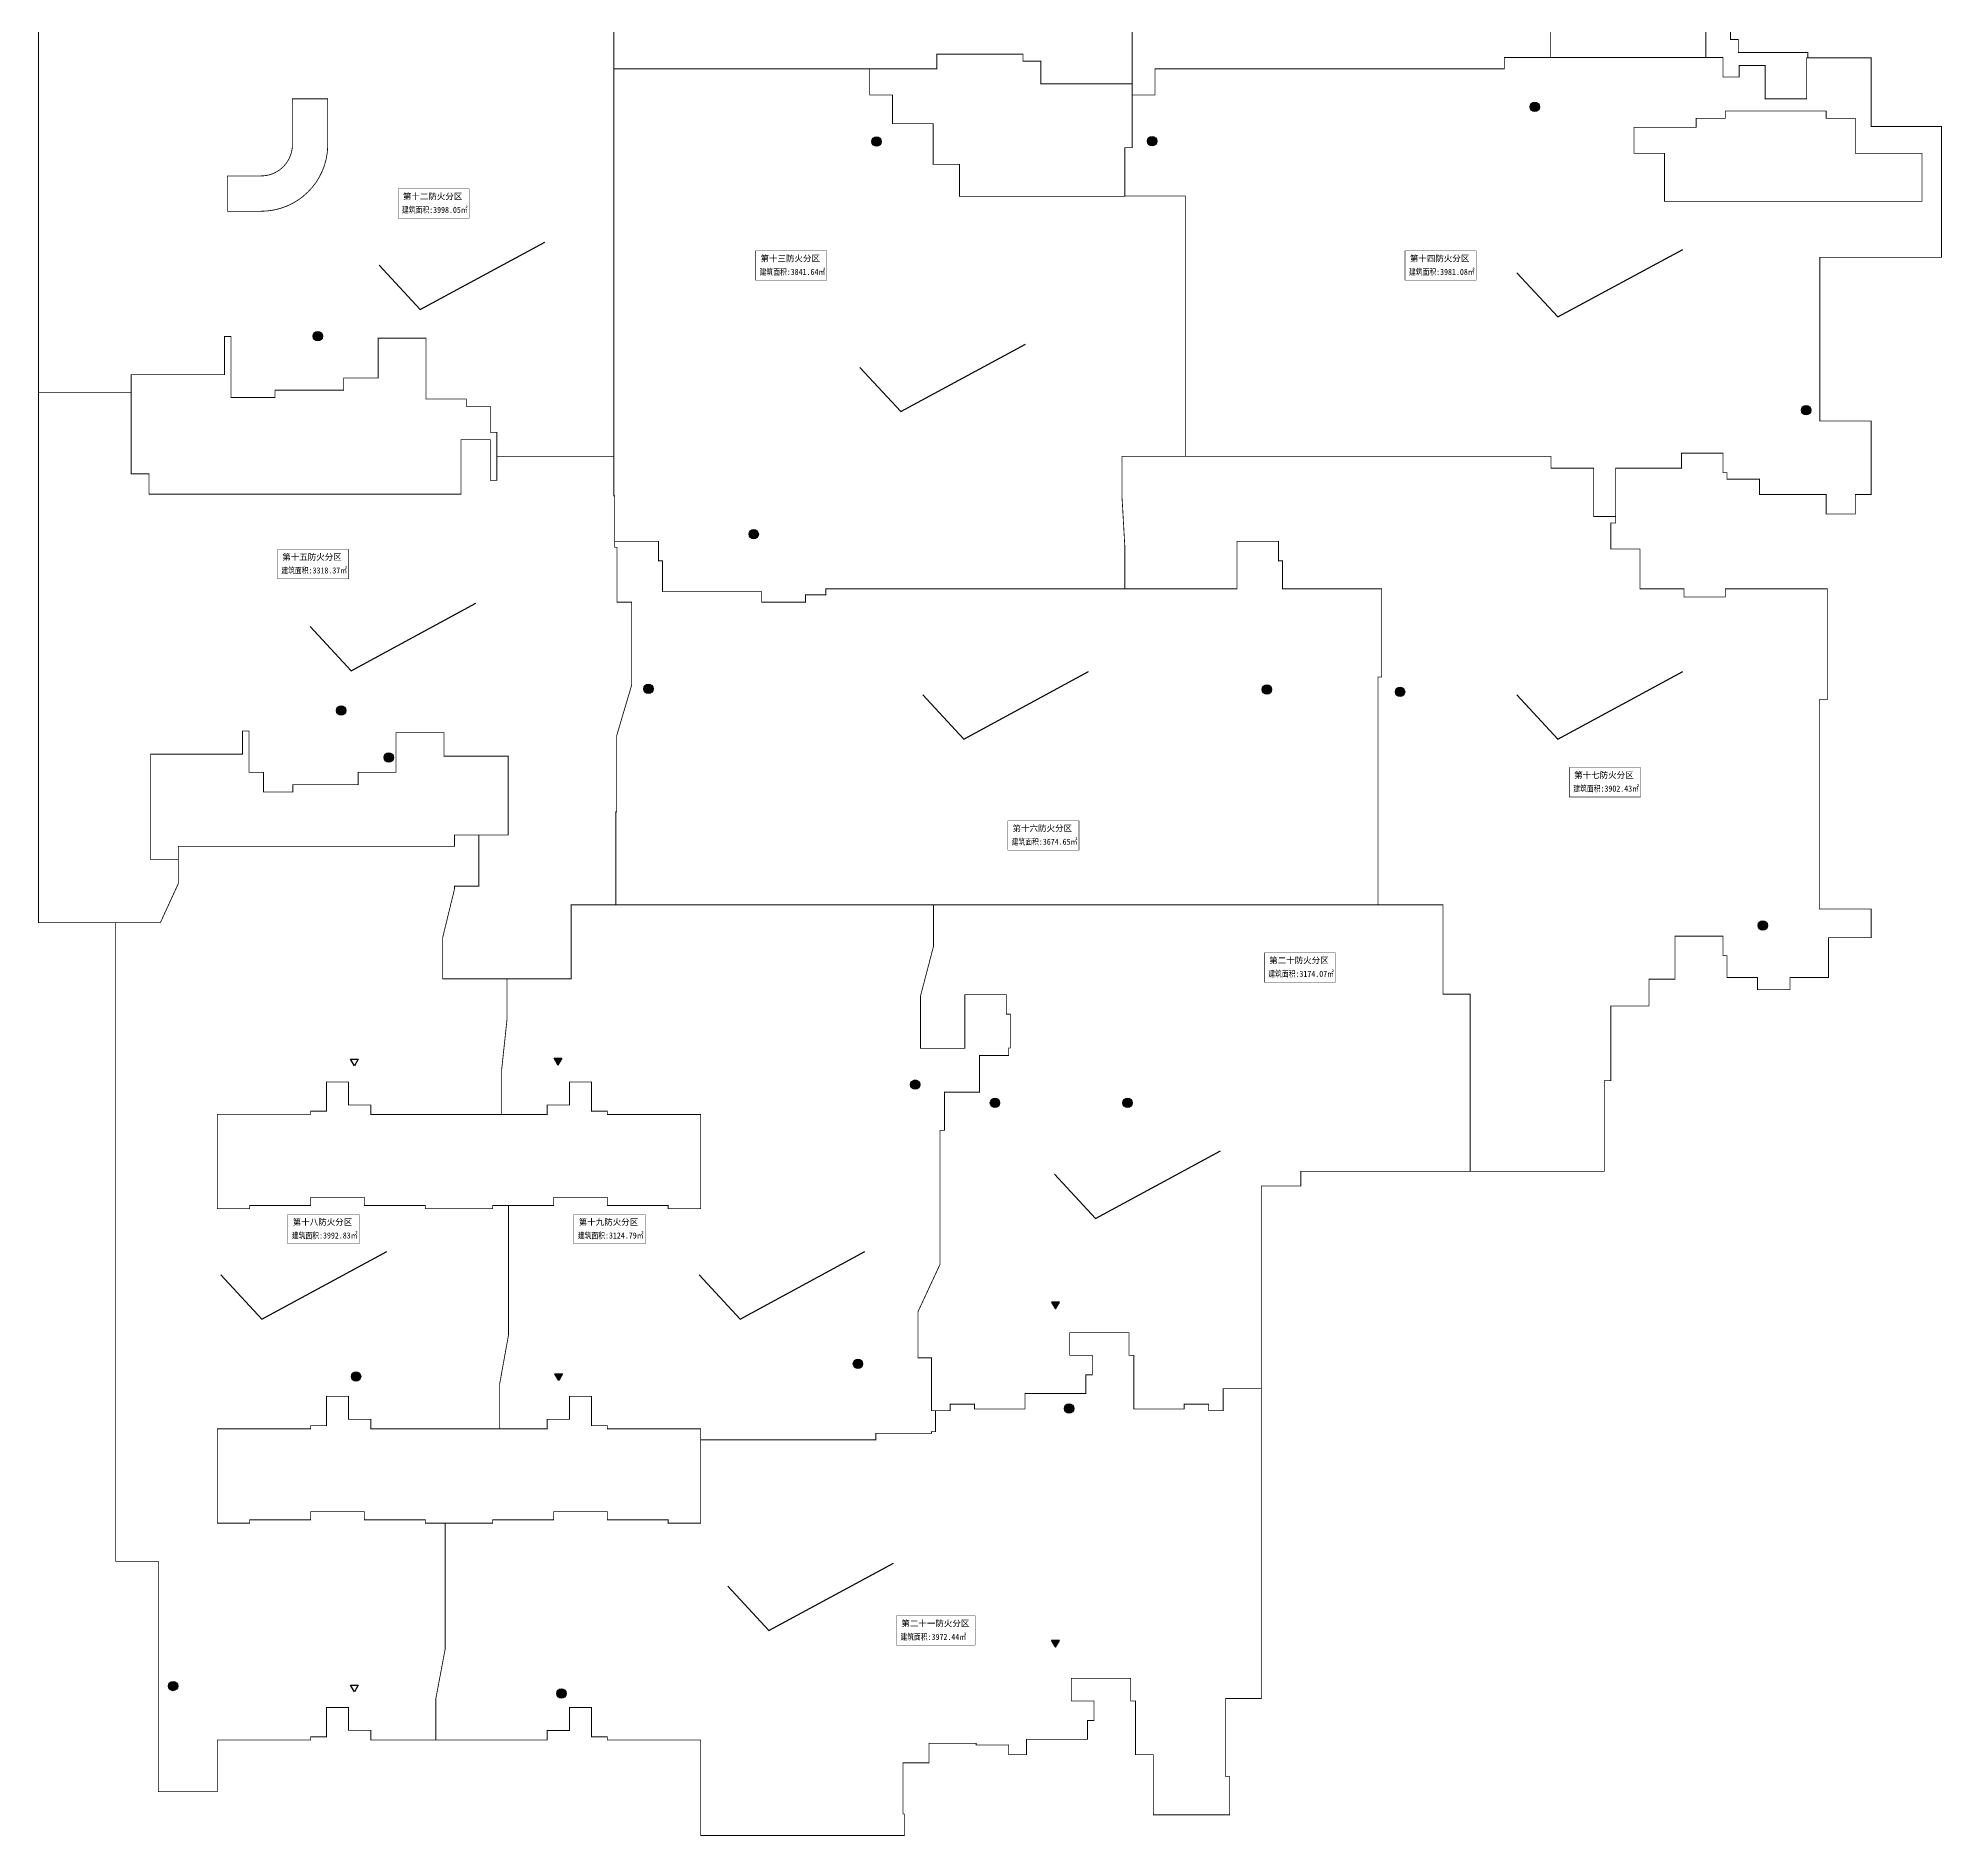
# Model space of a CAD drawing. Extents: x 369444 to 684549, y -549309 to 575337.
# Drawn here: x 410495 to 644795, y -549309 to -328024 of the extents above; entities that cross this region are included whole.
import ezdxf

# ---------------------------------------------------------------- set-up
doc = ezdxf.new("R2010")
doc.units = 0
doc.header["$LTSCALE"] = 1000
doc.header["$MEASUREMENT"] = 0
doc.linetypes.add('__DASH', pattern=[0.35, 0.25, -0.1])
doc.linetypes.add('DASH', pattern=[0.35, 0.25, -0.1])
doc.layers.add('EQUIP_污水', color=7, linetype='Continuous')
doc.layers.add('防火分区线', color=7, linetype='Continuous')
doc.styles.add('-黑体', font='simhei.ttf')

# ---------------------------------------------------------------- blocks, each defined once
blk = doc.blocks.new('hdfhhdfhdsh')
at = {"layer": '防火分区线', "ltscale": 0.001}
h = blk.add_hatch(color=0, dxfattribs=at)
edge = h.paths.add_edge_path()
edge.add_ellipse((27353309.35612304, -6477452.625222376), major_axis=(-573.9563369750306, 0.0002771052336520655), ratio=0.9999999252289042, start_angle=0, end_angle=360)
at = {"layer": '防火分区线', "color": 0, "ltscale": 0.001}
blk.add_ellipse((27353309.35612304, -6477452.625222376), major_axis=(-573.9563369750306, 0.0002771052336520655), ratio=0.9999999252289042, start_param=3.141593136388286, end_param=9.424778443567872, dxfattribs=at)
blk = doc.blocks.new('Kaixiangxianglinfanghuofnjg')
at = {"layer": '防火分区线', "ltscale": 0.001}
h = blk.add_hatch(dxfattribs=at)
h.set_pattern_fill('ANSI31', color=4, scale=56.25, style=0)
h.set_pattern_definition([(165.0000000082232, (38541879755.44968, 3988895375.641352), (-23.11173190575988, -86.25415777272366), [])])
h.paths.add_polyline_path([(38539895282.39276, 3994131570.179444), (38539894809.52163, 3994132389.216269), (38539894336.6505, 3994131570.179444)])
at = {"layer": '防火分区线', "color": 4, "ltscale": 0.001}
blk.add_lwpolyline([(38539894336.6505, 3994131570.179445), (38539894809.52163, 3994132389.216268), (38539895282.39276, 3994131570.179444)], close=True, dxfattribs=at)

msp = doc.modelspace()

# ---------------------------------------------------------------- linework, layer by layer
at = {"layer": 'EQUIP_污水', "color": 1}
for points in [[(452467.2355389702, -355989.7308094911), (457512.6239209282, -361438.9642408304), (472874.1355328666, -353132.2648742609)], [(592498.0156979668, -356899.058065217), (597543.4040799248, -362348.2914965563), (612904.9156918633, -354041.5921299867)], [(511611.0875516044, -368557.3199737482), (516656.4759335624, -374006.5534050874), (532017.987545501, -365699.8540385179)]]:
    msp.add_lwpolyline(points, dxfattribs=at)
at = {"layer": 'EQUIP_污水', "color": 3}
for points in [[(443974.9868435966, -400447.3107936792), (449020.3752255546, -405896.5442250185), (464381.8868374931, -397589.844858449)], [(519360.729328643, -408851.724792283), (524406.1177106011, -414300.9582236223), (539767.6293225395, -405994.2588570528)], [(592498.0156979668, -408851.724792283), (597543.4040799248, -414300.9582236223), (612904.9156918633, -405994.2588570528)], [(535597.9711957085, -467861.9316385202), (540643.3595776665, -473311.1650698595), (556004.871189605, -465004.46570329)], [(432992.5754361259, -480253.1406386308), (438037.9638180839, -485702.3740699701), (453399.4754300224, -477395.6747034006)], [(491849.923229705, -480253.1406386308), (496895.311611663, -485702.3740699701), (512256.8232236015, -477395.6747034006)], [(495381.9323010551, -518581.3481266908), (500427.3206830131, -524030.5815580301), (515788.8322949516, -515723.8821914606)]]:
    msp.add_lwpolyline(points, dxfattribs=at)
at = {"layer": '防火分区线', "color": 2, "linetype": 'DASH', "ltscale": 8, "const_width": 100}
for points in [[(615745.2265362847, -330408.9669430666), (617845.2265515435, -330408.9669430666), (617845.2265515435, -332808.9669430666), (619845.2265057671, -332808.9669430666), (619845.2265057671, -331408.9669430666), (623045.2265057671, -331408.9669430666), (623045.2265057671, -335508.9649842195), (628145.2265515435, -335508.9649842195), (628145.2265515435, -330458.9669430666), (628295.2265515435, -330458.9669430666), (628295.2265515435, -329808.9669430666), (619745.2265057671, -329808.9669430666), (619745.2265057671, -328208.9669430666), (618775.2265362847, -328208.9669430666), (618775.2265362847, -291158.9630320482)], [(545145.2298627007, -326708.9660771303), (545145.2298627007, -335028.9636509828), (547945.2265668022, -335028.9636509828), (547945.2265668022, -331808.9636528902), (590945.2265668022, -331808.9636528902), (590945.2265668022, -330408.9669430666), (596645.2265896904, -330408.9669430666), (596645.2265973198, -322958.9662568979)], [(615745.2265362847, -322958.9662568979), (615745.2265362847, -330408.9669430666)], [(520945.2337002861, -496958.966209691), (520445.2265362846, -496958.966209691), (520445.2265362846, -490458.9660418443), (518795.2264142143, -490458.9660418443), (518795.2264142143, -484758.9660332613), (521495.2263989555, -478958.9660175256), (521495.2263989555, -462458.9630206041), (522045.2245679008, -462458.9630201273), (522045.2245679008, -457758.9630201273), (526345.2245679009, -457758.9630201273), (526345.2245679009, -457758.9630201273), (526345.2245679009, -453258.9630201273), (529945.2245679009, -453258.9630201273), (529945.2245679009, -452317.31442241), (530145.2245679009, -452317.31442241), (530145.2245679009, -448158.9630201273), (529645.2245679009, -448158.9630201273), (529645.2245679009, -445758.9630201273), (527245.2245679009, -445758.9630201273), (524545.2245679009, -445758.9630201273), (524545.2245679009, -452358.9630201273), (519095.2263989555, -452358.9630201273), (519095.2263989555, -445908.9660852365), (520695.2265668022, -439808.966060441), (520695.2265668022, -434708.9660742693), (476095.2265591728, -434708.9660742693), (476095.2265591728, -443808.9660742693), (468195.2265210258, -443808.9660742693), (468195.2265210258, -448908.9660637788), (467545.2264828788, -455008.9662764482), (467545.2264828788, -460508.9649842195), (473145.2340970146, -460508.9649842195), (473145.2340970146, -459333.9649842195), (475895.2340970146, -459333.9649842195), (475895.2340970146, -456508.9649842195), (478595.2340970146, -456508.9649842195), (478595.2340970146, -460108.9642579965), (480545.2340970146, -460108.9642579965), (480545.2340970146, -460508.9649842195), (492045.2302136528, -460508.9669421129), (492045.2337460624, -472108.9649842195), (488045.2337460624, -472108.9649842195), (488045.2337460624, -471708.9649842195), (480545.2337460624, -471708.9649842195), (480545.2337460624, -470708.9649842195), (473945.2337460624, -470708.9649842195), (473945.2337460624, -471708.9649842195), (468395.2264447319, -471708.9649837427), (468395.2263684379, -487608.9660942964), (467295.2263989555, -493708.9660923891), (467295.2263989555, -499208.9649775438), (473145.2337460624, -499208.9649775438), (473145.2337460624, -498033.964977067), (475895.2337460624, -498033.964977067), (475895.2337460624, -495208.9649775438), (478595.2337460624, -495208.9649775438), (478595.2337460624, -498808.9642513208), (480545.2337460624, -498808.9642513208), (480545.2337460624, -499208.9649775438), (492045.2302136528, -499208.9669354372), (492045.2333951103, -500558.9660337381), (513595.2263989555, -500558.9660337381), (513595.2263989555, -499758.9662115984), (520445.2265362846, -499758.9662115984), (520445.2265362846, -499558.9662115984), (520945.2301755058, -499558.9649780206), (520945.2301678764, -496958.966209691), (520945.2337002861, -496958.966209691)]]:
    msp.add_lwpolyline(points, dxfattribs=at)
at = {"layer": '防火分区线', "color": 130, "linetype": 'DASH', "ltscale": 8, "const_width": 100}
for points in [[(545145.2298627007, -326708.9660771303), (545145.2298627007, -333658.9649851732), (533895.2300992119, -333658.9649851732), (533895.2300992119, -330858.9649842195), (531695.2300992119, -330858.9649842195), (531695.2300992119, -330008.9649842195), (521095.2300992119, -330008.9649842195), (521095.2300992119, -331808.9660485201), (481345.2265744316, -331808.9660485201), (481345.2265668022, -299558.9630220346)], [(520945.2337002861, -496958.966209691), (520445.2265362846, -496958.966209691), (520445.2265362846, -490458.9660418443), (518795.2264142143, -490458.9660418443), (518795.2264142143, -484758.9660332613), (521495.2263989555, -478958.9660175256), (521495.2263989555, -462458.9630206041), (522045.2245679008, -462458.9630201273), (522045.2245679008, -457758.9630201273), (526345.2245679009, -457758.9630201273), (526345.2245679009, -457758.9630201273), (526345.2245679009, -453258.9630201273), (529945.2245679009, -453258.9630201273), (529945.2245679009, -452317.31442241), (530145.2245679009, -452317.31442241), (530145.2245679009, -448158.9630201273), (529645.2245679009, -448158.9630201273), (529645.2245679009, -445758.9630201273), (527245.2245679009, -445758.9630201273), (524545.2245679009, -445758.9630201273), (524545.2245679009, -452358.9630201273), (519095.2263989555, -452358.9630201273), (519095.2263989555, -445908.9660852365), (520695.2265668022, -439808.966060441), (520695.2265668022, -434708.966063302), (583395.2265668022, -434708.9661066942), (583395.2265591729, -445708.9660013132), (586745.226368438, -445708.9660013132), (586745.226368438, -467508.9660180025), (565895.2264142144, -467508.9660180025), (565895.2264142144, -469308.9660022669), (561045.2263989556, -469308.9660022669), (561045.2263989556, -494258.9685109071), (556345.2301678765, -494258.968511384), (556345.2265896904, -496958.9643042497), (554545.2339673149, -496958.9648898058), (554545.2339673149, -496158.9649780206), (551545.2339673149, -496158.9624584131), (551545.2341656792, -496758.9604428224), (545345.2339673149, -496758.9649780206), (545345.2339673149, -490158.9625480585), (544745.2337002861, -490158.9625480585), (544745.2337002861, -487358.9649780206), (537445.2337002861, -487358.9649780206), (537445.2337002861, -490158.9601180963), (539445.2337002861, -490158.9601180963), (540245.2337002861, -490158.9649780206), (540245.2337002861, -492558.9649780206), (539445.2337002861, -492558.9649780206), (539445.2337002861, -494858.9649780206), (531945.2337002861, -494858.9649780206), (531945.2337002861, -496758.9649780206), (525745.2337002861, -496758.9649780206), (525745.2337002861, -496158.9649780206), (522745.2337002861, -496158.9649780206), (522745.2337002861, -496958.9649780206), (520945.2301678764, -496958.966209691)]]:
    msp.add_lwpolyline(points, dxfattribs=at)
at = {"layer": '防火分区线', "color": 6, "linetype": 'DASH', "ltscale": 8, "const_width": 100}
for points in [[(466945.2302746879, -379509.7869303636), (466945.2300839531, -376559.7869241647), (466145.2188534843, -376559.7869241647), (466145.2188534843, -373359.7869298868), (463195.2300839531, -373359.7869241647), (463195.2298627006, -372459.7869241647), (458245.2300839531, -372459.7869241647), (458245.2300839531, -364959.7869241647), (452345.2300839531, -364959.7869241647), (452345.2300839531, -369859.7869241647), (448095.2300839531, -369859.7869241647), (448095.2300839531, -371359.7869241647), (439645.2300839531, -371359.7869241647), (439645.2300839531, -372259.7869241647), (434245.2300839531, -372259.7869241647), (434245.2300839531, -364759.7869241647), (433445.2300839531, -364759.7869241647), (433445.2300839531, -369459.7869151048), (421945.2300152885, -369459.7869151048), (421945.2300152885, -371659.7862713747), (410545.2264294731, -371659.7862708978), (410545.2264294731, -309009.7862708978)], [(481345.2265668022, -315859.7860458307), (481345.2265668022, -379509.7860081606), (466945.2300839531, -379509.7869303636)], [(575395.2265896904, -434708.9661009721), (583395.2265668022, -434708.9661066942), (583395.2265591729, -445708.9660013132), (586745.226368438, -445708.9660013132), (586745.226368438, -467508.9660170488), (603245.2265668022, -467508.9660180025), (603245.226582061, -456358.966930192), (604045.2300839531, -456358.9669416361), (604057.7887616265, -447158.9649837427), (608745.222385894, -447158.9649837427), (608745.222385894, -443858.9669363908), (611945.222385894, -443858.9669363908), (611945.222385894, -438558.9669363908), (617845.222385894, -438558.9669363908), (617845.222385894, -440958.9669363908), (618345.222385894, -440958.9669363908), (618345.222385894, -443658.9669363908), (622095.222385894, -443658.9669363908), (622095.222385894, -445158.9669363908), (626095.222385894, -445158.9669363908), (626095.222385894, -443658.9669363908), (630845.222385894, -443658.9669363908), (630845.222385894, -438758.9669363908), (636095.222385894, -438758.9669363908), (636095.222385894, -435208.9669363908), (629715.2265744316, -435208.9669363908), (629715.2265744316, -409458.5398557596), (630695.2300839531, -409458.5398557596), (630695.2300839531, -395808.9669368677), (618145.2336316216, -395812.1588266306), (618145.2336316216, -396808.9649875574), (613045.2265668022, -396808.9649875574), (613045.2265057671, -395808.9667556696), (607645.233562957, -395808.9670966081), (607645.233562957, -390908.9649870805), (604045.239246856, -390908.9649870805), (604045.239246856, -387708.9649870805), (604645.2337384331, -387708.9649870805), (604645.2337155449, -386908.9649899416), (601945.2336316216, -386908.9650609903), (601945.2265362847, -380958.9662087373), (596695.2265668022, -380958.9662087373), (596695.2265668022, -379508.9659421854), (543895.2265668022, -379508.9659421854), (543895.2265668022, -384608.965972703), (544245.2265668022, -390708.9659865312), (544245.2265668022, -395808.9659870081), (558045.2316327202, -395808.9659870081), (558045.2316327202, -389958.9649813585), (563145.2316327202, -389958.9649813585), (563145.2316327202, -392358.9649813585), (563645.2316327202, -392358.9649813585), (563645.2316327202, -395808.9649813585), (575845.2316327202, -395808.9659569673), (575845.2316327202, -406658.9649813585), (575395.2265896904, -406658.9649813585), (575395.2265896904, -434708.966063302)]]:
    msp.add_lwpolyline(points, dxfattribs=at)
at = {"layer": '防火分区线', "color": 3, "linetype": 'DASH', "ltscale": 8, "const_width": 100}
for points in [[(604645.2337155449, -386908.9649899416), (601945.2336316216, -386908.9650609903), (601945.2265362847, -380958.9662087373), (596695.2265668022, -380958.9662087373), (596695.2265668022, -379508.9659421854), (551695.2265668022, -379508.9659421854), (551695.2265668022, -347458.9652426653), (544245.2296414482, -347458.9647195749), (544245.2298627007, -341508.9801867418), (545145.2298627007, -341508.9801867418), (545145.2298627007, -335028.9636509828), (547945.2265668022, -335028.9636509828), (547945.2265668022, -331808.9636528902), (590945.2265668022, -331808.9636528902), (590945.2265668022, -330408.9669430666), (617845.2265515435, -330408.9669430666), (617845.2265515435, -332808.9669430666), (619845.2265057671, -332808.9669430666), (619845.2265057671, -331408.9669430666), (623045.2265057671, -331408.9669430666), (623045.2265057671, -335508.9649842195), (628145.2265515435, -335508.9649842195), (628145.2265515435, -330458.9669430666), (636095.2265515435, -330458.9669430666), (636095.2265515435, -338908.9669430666), (644745.2265515435, -338908.9669430666), (644745.2265515435, -355008.9649851732), (629765.2264294731, -355008.9649851732), (629765.2264294731, -375158.9669449739), (636095.2336316216, -375158.9669449739), (636095.2336316216, -384208.9669449739), (634145.2336316216, -384208.9669449739), (634145.2315564263, -386608.9669449739), (630545.2336316216, -386608.9669449739), (630545.2336316216, -384208.9669449739), (622345.2315564263, -384208.9669449739), (622345.2315564263, -382308.9649861269), (618345.2336316216, -382308.9649861269), (618345.2336316216, -381508.9669449739), (617845.2336316216, -381508.9669449739), (617845.2336316216, -379108.9669449739), (612745.2336316216, -379108.9669449739), (612745.2336316216, -380961.4645574503), (604645.2335705864, -380961.464757245), (604645.2337308037, -386908.9649899416)], [(634145.2244763481, -342208.9649851732), (634145.2244763481, -337908.9669430666), (630545.2265515435, -337908.9669430666), (630545.2267193901, -337008.970780652), (618145.2265515435, -337008.9669430666), (618145.2265515435, -337908.9669430666), (614545.2244763481, -337908.9669430666), (614545.2244763481, -339008.9649851732), (606895.2300915825, -339008.9649851732), (606895.2300915825, -342208.9649851732), (606895.2300915825, -342208.9649851732), (606895.2300915825, -342208.9649851732), (606895.2300915825, -342208.9649851732), (610645.2265515435, -342208.9649851732), (610645.2265515435, -348108.9649846964), (642345.2244763481, -348108.9649846964), (642345.2244763481, -342208.9649851732), (634145.2244763481, -342208.9649851732)], [(459445.2263989555, -532408.9660771303), (459445.2263989555, -537508.9669421129), (473145.2270321953, -537508.9669421129), (473145.2270321953, -536333.9669421129), (475895.2270321953, -536333.9669421129), (475895.2270321953, -533508.9669421129), (478595.2270321953, -533508.9669421129), (478595.2270321953, -537108.9662158899), (480545.2270321953, -537108.9662158899), (480545.2270321953, -537508.9669421129), (492045.2302136528, -537508.9669421129), (492045.2231488334, -549258.9669421129), (517095.2302594291, -549258.9669421129), (517095.2302594291, -546608.9649746828), (516945.2302594291, -546608.9649746828), (516945.2302594291, -540308.9649746828), (520145.2302594291, -540308.9649746828), (520145.2302594291, -537908.9649746828), (525945.2302594292, -537908.9649746828), (525945.2302594292, -538108.9649746828), (529945.2302594292, -538108.9649746828), (529945.2302594292, -539308.9649751596), (532145.2302594292, -539308.9649751596), (532145.2302594292, -537408.9649746828), (539645.2302594292, -537408.9649746828), (539645.2302594292, -535108.9649746828), (540445.2302594292, -535108.9649746828), (540445.2302594292, -532708.9649746828), (537645.2302594292, -532708.9649746828), (537645.2302594292, -529908.9649746828), (544945.2302594292, -529908.9649746828), (544945.243870269, -532708.9654610567), (545545.230526458, -532708.9654610567), (545545.2302594292, -539308.9649746828), (547745.2302594292, -539308.9649746828), (547745.2302594292, -546708.9649746828), (557145.2302594292, -546708.9649746828), (557145.2302594292, -542008.9649746828), (556645.2302594292, -542008.9625451975), (556645.2302594292, -532387.5963509493), (561045.2263989556, -532387.5963509493), (561045.2263989556, -494258.9685109071), (556345.2301678765, -494258.968511384), (556345.2265896904, -496958.9643042497), (554545.2339673149, -496958.9648898058), (554545.2339673149, -496158.9649780206), (551545.2339673149, -496158.9624584131), (551545.2341656792, -496758.9604428224), (545345.2339673149, -496758.9649780206), (545345.2339673149, -490158.9625480585), (544745.2337002861, -490158.9625480585), (544745.2337002861, -487358.9649780206), (537445.2337002861, -487358.9649780206), (537445.2337002861, -490158.9601180963), (539445.2337002861, -490158.9601180963), (540245.2337002861, -490158.9649780206), (540245.2337002861, -492558.9649780206), (539445.2337002861, -492558.9649780206), (539445.2337002861, -494858.9649780206), (531945.2337002861, -494858.9649780206), (531945.2337002861, -496758.9649780206), (525745.2337002861, -496758.9649780206), (525745.2337002861, -496158.9649780206), (522745.2337002861, -496158.9649780206), (522745.2337002861, -496958.9649780206), (520945.2301678764, -496958.966209691), (520945.2301755058, -499558.9649780206), (520445.2265362846, -499558.9662115984), (520445.2265362846, -499758.9662115984), (513595.2263989555, -499758.9662115984), (513595.2263989555, -500558.9660337381), (492045.2333951103, -500558.9660337381), (492045.2333951103, -510808.9649775438), (488045.2333951103, -510808.9649775438), (488045.2333951103, -510408.9649775438), (480545.2333951103, -510408.9649775438), (480545.2333951103, -509408.9649775438), (473945.2333951103, -509408.9649775438), (473945.2333951103, -510408.9649775438), (466445.2333951103, -510408.9649775438), (466445.2333951103, -510808.9649775438), (460595.2263989555, -510808.9649775438), (460595.2263989555, -526308.9660799913), (459445.2263989555, -532408.9660814218)]]:
    msp.add_lwpolyline(points, dxfattribs=at)
at = {"layer": '防火分区线', "color": 195, "linetype": 'DASH', "ltscale": 8, "const_width": 100}
msp.add_lwpolyline([(551695.2265668022, -379508.9659421854), (551695.2265668022, -347458.9652426653), (544245.2265668022, -347458.9647195749), (544245.2296414482, -347508.9652426653), (523894.8859295952, -347508.9652426653), (523894.3861508476, -343554.2510812692), (520644.7300992119, -343558.9649823122), (520644.7300992119, -338558.9649842195), (515645.2300992119, -338558.9649842195), (515645.2300992119, -335028.9660466127), (512845.2300992119, -335028.9660466127), (512845.2300992119, -331808.9660485201), (481345.2265668022, -331808.9660480432), (481345.2265668022, -384358.9649398737), (481445.2265744316, -384358.9649398737), (481445.2265744316, -389958.9649398737), (486845.2316632377, -389958.9649813585), (486845.2316632377, -389958.9649813585), (486845.2316632377, -392358.9649813585), (487345.2316632377, -392358.9649813585), (487345.2316632377, -396158.9649813585), (499545.2316632377, -396158.9649813585), (499545.2316632377, -397458.9649813585), (504945.2316632377, -397458.9649813585), (504945.2316632377, -396558.9649813585), (507445.2316632377, -396558.9649813585), (507445.2316632377, -395808.1460049562), (544245.2265668022, -395808.1460049562), (544245.2265668022, -390708.9659865312), (543895.2265668022, -384608.965972703), (543895.2265668022, -379508.9659421854), (551695.2265668022, -379508.9659421854)], dxfattribs=at)
at = {"layer": '防火分区线', "color": 6, "linetype": 'DASH', "ltscale": 8, "const_width": 100}
msp.add_lwpolyline([(433782.4688840019, -349339.9660919122), (433782.4688840019, -344989.9660923891), (437945.2766232597, -344989.9660919122, 0.4142173733575491), (441795.2265210258, -341139.9660990648), (441795.2265210258, -335508.9660771303), (446145.2265210258, -335508.9660771303), (446143.8714871513, -341289.032349389, -0.4088992715284867), (437945.2265210258, -349339.9660919122), (433782.4688840019, -349339.9660919122)], format="xyb", dxfattribs=at)
at = {"layer": '防火分区线', "color": 3, "const_width": 50}
for points in [[(463559.624981414, -346579.4113862924), (454796.1249890434, -346579.4113862924), (454796.124981414, -350200.4839866571), (463559.6249737846, -350200.4839866571)], [(507568.0297360527, -354215.6926806383), (498804.5297436821, -354215.6926806383), (498804.5297360527, -357836.765281003), (507568.0297284233, -357836.765281003)], [(587483.1934323418, -354215.6926806383), (578719.6934399712, -354215.6926806383), (578719.6934323418, -357836.765281003), (587483.1934247124, -357836.765281003)], [(448718.3075375663, -390958.9065874033), (439954.8075451957, -390958.9065874033), (439954.8075375663, -394579.979187768), (448718.307529937, -394579.979187768)], [(607708.2280774224, -417810.6765945368), (598944.7280850518, -417810.6765945368), (598944.7280774224, -421431.7491949014), (607708.228069793, -421431.7491949014)], [(538594.1255231011, -424353.3926189356), (529830.6255307305, -424353.3926189356), (529830.6255231011, -427974.4652193002), (538594.1255154717, -427974.4652193002)], [(570173.1893048394, -440607.2875717096), (561409.6893124687, -440607.2875717096), (561409.6893048394, -444228.3601720743), (570173.18929721, -444228.3601720743)], [(450005.1892972099, -472814.3346512727), (441241.6893048393, -472814.3346512727), (441241.6892972099, -476435.4072516374), (450005.1892895805, -476435.4072516374)], [(485202.6893124687, -472814.3346512727), (476439.1893200981, -472814.3346512727), (476439.1893124687, -476435.4072516374), (485202.6893048393, -476435.4072516374)], [(525813.1703000176, -522220.7875492983), (516143.1857571708, -522220.7875492983), (516143.1857495414, -525841.8601496629), (525813.1702923882, -525841.8601496629)]]:
    msp.add_lwpolyline(points, close=True, dxfattribs=at)
at = {"layer": '防火分区线', "color": 56, "linetype": 'DASH', "ltscale": 8, "const_width": 100}
msp.add_lwpolyline([(481595.2265515434, -434708.9660742693), (481595.2265515434, -423258.9660799913), (481695.2265515434, -423258.9660799913), (481695.2265515434, -413908.9660799913), (483545.2316632377, -407658.9660385065), (483545.2316632377, -397458.9649813585), (481745.2316632377, -397458.9649813585), (481745.2316632377, -390708.9649813585), (481445.2265744316, -390708.9649813585), (481445.2265744316, -384358.9649398737), (481345.2265668022, -384358.9649398737), (481345.2265668022, -379508.9660261087), (466945.2300839531, -379508.9669483118), (466945.2300839531, -382458.9669421129), (466145.2188534843, -382458.9669449739), (466145.2244687187, -377458.9669421129), (462545.2300839531, -377458.9669421129), (462545.2300763237, -384158.9669554643), (424145.2300229179, -384158.9669554643), (424145.2300152885, -381658.9669259004), (421945.2300152885, -381658.9669259004), (421945.2300152885, -371658.9662893228), (410545.2264294731, -371658.966288846), (410545.2264294731, -436908.9660914354), (425545.2264142143, -436908.9660914354), (427745.2280545341, -432108.9630282335), (427745.2280545341, -429158.9628985338), (424345.2277112114, -429158.9628985338), (424345.2277112114, -416158.9629085474), (435645.2280545341, -416158.9629085474), (435645.2280545341, -413308.9630229883), (436445.2280545341, -413308.9630229883), (436445.2280545341, -418408.9630229883), (438245.2280545341, -418408.9630229883), (438245.2280545341, -420808.9630229883), (441845.2280545341, -420808.9630229883), (441845.2280545341, -419908.9630229883), (449895.2280545341, -419908.9630229883), (449895.2280545341, -418408.9630229883), (454545.2280545341, -418408.9630229883), (454545.2280545341, -413508.9630229883), (459645.2280545341, -413508.9630229883), (460445.2280545341, -413510.2833226137), (460445.2280545341, -416408.9630229883), (468345.2224392997, -416408.9630229883), (468345.2219891655, -426108.9629147463), (464745.2280545341, -426108.9629128389), (464745.2280545341, -432408.9630282335), (461745.2280545341, -432408.9630282335), (461742.3700528251, -432770.6905529909), (460295.2265133964, -438708.9660618715), (460295.2265133964, -443808.9660742693), (476095.2265591728, -443808.9660742693), (476095.2265591728, -434708.9660742693), (481595.2265515434, -434708.9660742693)], dxfattribs=at)
at = {"layer": '防火分区线', "color": 5, "linetype": 'DASH', "ltscale": 8, "const_width": 100}
msp.add_lwpolyline([(575395.2265896904, -434708.9661119394), (481595.2265515434, -434708.9660742693), (481595.2265515434, -423258.9660799913), (481695.2265515434, -423258.9660799913), (481695.2265515434, -413908.9660799913), (483545.2316632377, -407658.9660385065), (483545.2316632377, -397458.9649813585), (481745.2316632377, -397458.9649813585), (481745.2316632377, -390708.9649813585), (481445.2265744316, -390708.9649813585), (481445.2265744316, -389958.9649398737), (486845.2316632377, -389958.9649813585), (486845.2316632377, -389958.9649813585), (486845.2316632377, -392358.9649813585), (487345.2316632377, -392358.9649813585), (487345.2316632377, -396158.9649813585), (499545.2316632377, -396158.9649813585), (499545.2316632377, -397458.9649813585), (504945.2316632377, -397458.9649813585), (504945.2316632377, -396558.9649813585), (507445.2316632377, -396558.9649813585), (507445.2316632377, -395808.1460049562), (558045.2316327202, -395808.1460049562), (558045.2316327202, -395808.9659870081), (558045.2316327202, -395808.9659870081), (558045.2316327202, -389958.9649813585), (563145.2316327202, -389958.9649813585), (563145.2316327202, -392358.9649813585), (563645.2316327202, -392358.9649813585), (563645.2316327202, -395808.9649813585), (575845.2316327202, -395808.9659569673), (575845.2316327202, -406658.9649813585), (575395.2265896904, -406658.9649813585), (575395.2265896904, -434708.9661119394)], dxfattribs=at)
at = {"layer": '防火分区线', "linetype": '__DASH', "lineweight": -2, "ltscale": 8, "const_width": 100}
msp.add_lwpolyline([(459445.2263989555, -532408.9660814218), (459445.2263989555, -537508.9669421129), (451445.2266812431, -537508.9669421129), (451445.2266812431, -536308.9669421129), (448695.2266812431, -536308.9669421129), (448695.2266812431, -533508.9669421129), (445995.2266812431, -533508.9669421129), (445995.2266812431, -537108.9662158899), (444045.2266812431, -537108.9662158899), (444045.2266812431, -537508.9669421129), (432545.2266812431, -537508.9669421129), (432545.2266812431, -543858.966078084), (425295.2264142143, -543858.966078084), (425295.2264142143, -515508.9661057405), (420045.2263989555, -515508.9661057405), (420045.2263989555, -436908.9660914354), (425545.2264142143, -436908.9660914354), (427745.2280545341, -432108.9630282335), (427745.2280545341, -427508.9629528932), (461745.2280545341, -427508.9629528932), (461745.2280545341, -426108.9629133157), (464745.2280545341, -426108.9629128389), (464745.2280545341, -432408.9630282335), (461745.2280545341, -432408.9630282335), (461742.3700528251, -432770.6905529909), (460295.2265133964, -438708.9660618715), (460295.2265133964, -443808.9660742693), (468195.2265210258, -443808.9660742693), (468195.2265210258, -448908.9660637788), (467545.2264828788, -455008.9662764482), (467545.2264828788, -460508.9649842195), (451445.2337460624, -460508.9649842195), (451445.2337460624, -459333.9649846964), (448695.2337460624, -459333.9649846964), (448695.2337460624, -456508.9649842195), (445995.2337460624, -456508.9649842195), (445995.2337460624, -460108.9642579965), (444045.2337460624, -460108.9642579965), (444045.2337460624, -460502.3346512727), (432545.2337460624, -460502.3346512727), (432545.2337460624, -472108.9649842195), (436545.2337460624, -472108.9649842195), (436545.2337460624, -471708.9649842195), (444045.2337460624, -471708.9649842195), (444045.2337460624, -470708.9649842195), (450645.2337460624, -470708.9649842195), (450645.2337460624, -471708.9649842195), (458145.2337460624, -471708.9649842195), (458145.2337460624, -472108.9649842195), (466445.2337460624, -472108.9649842195), (466445.2337460624, -471708.9649842195), (468395.2264447319, -471708.9649837427), (468395.2263684379, -487608.9660942964), (467295.2263989555, -493708.9660923891), (467295.2263989555, -499208.9649775438), (451445.2333951103, -499208.9649775438), (451445.2333951103, -498033.9649775438), (448695.2333951103, -498033.9649775438), (448695.2333951103, -495208.9649775438), (445995.2333951103, -495208.9649775438), (445995.2333951103, -498808.9642513208), (444045.2333951103, -498808.9642513208), (444045.2333951103, -499208.9649775438), (432545.2266812431, -499208.9649775438), (432545.2337460624, -510808.9649775438), (436545.2333951103, -510808.9649775438), (436545.2333951103, -510408.9649775438), (444045.2333951103, -510408.9649775438), (444045.2333951103, -509408.9649775438), (450645.2333951103, -509408.9649775438), (450645.2333951103, -510408.9649775438), (458145.2333951103, -510408.9649775438), (458145.2333951103, -510808.9649775438), (460595.2263989555, -510808.9649775438), (460595.2263989555, -526308.9660799913), (459445.2263989555, -532408.9660814218)], dxfattribs=at)

# ---------------------------------------------------------------- block references
at = {"layer": '防火分区线', "color": 8, "ltscale": 0.001}
for p in [(-26758621.58387326, 6140962.63105889), (-26839623.86100339, 6136695.135809142), (-26805720.07607602, 6136752.141161162), (-26908397.76494168, 6112727.91566487), (-26725224.59489011, 6103621.231996257), (-26854746.28496884, 6088364.098236281), (-26867701.7154498, 6069334.246916968), (-26791579.7154498, 6069248.246916968), (-26775202.96372556, 6068952.301418025), (-26905511.96436642, 6066652.487506587), (-26899663.09005307, 6060893.38648339), (-26730564.76139401, 6040217.01900645), (-26834857.71063565, 6020612.571490962), (-26825052.415668, 6018364.644631583), (-26808734.61359738, 6018364.644631583), (-26841909.74763058, 5986264.068821151), (-26903685.1670947, 5984704.067213733), (-26815925.71053647, 5980748.568821151), (-26926204.26282834, 5946595.495919902), (-26878403.69957303, 5945682.073619563)]:
    msp.add_blockref('hdfhhdfhdsh', p, dxfattribs=at)
at = {"layer": '防火分区线', "rotation": 180}
for p in [(38540344228.65939, 3993677865.381612), (38540369278.21093, 3993677977.381612), (38540369384.21093, 3993639117.381612), (38540344228.65939, 3993600815.549891)]:
    msp.add_blockref('Kaixiangxianglinfanghuofnjg', p, dxfattribs=at)
at = {"layer": '防火分区线', "xscale": -1, "rotation": 180}
for p in [(-38539359103.22849, 3993647965.381621), (-38539359103.22849, 3993606304.854674)]:
    msp.add_blockref('Kaixiangxianglinfanghuofnjg', p, dxfattribs=at)

# ---------------------------------------------------------------- texts
at = {"layer": '防火分区线', "style": '-黑体', "width": 0.8}
for s, p in [('建筑面积:3998.05㎡', (455278.1628232109, -349542.4693596773)), ('建筑面积:3841.64㎡', (499286.5675778495, -357178.7506540231)), ('建筑面积:3981.08㎡', (579201.7312741387, -357178.7506540231)), ('建筑面积:3318.37㎡', (440436.8453793632, -393921.9645607881)), ('建筑面积:3902.43㎡', (599426.7659192192, -420773.7345679216)), ('建筑面积:3674.65㎡', (530312.663364898, -427316.4505923204)), ('建筑面积:3174.07㎡', (561891.7271466362, -443570.3455450945)), ('建筑面积:3992.83㎡', (441723.7271390068, -475777.3926246576)), ('建筑面积:3124.79㎡', (476921.2271542656, -475777.3926246576)), ('建筑面积:3972.44㎡', (516625.2235913383, -525183.8455226831))]:
    msp.add_text(s, height=746.8354430379748, dxfattribs=at).set_placement(p)
at = {"layer": '防火分区线', "style": '-黑体'}
for s, p in [('第十二防火分区', (455390.2907605278, -347888.818252366)), ('第十三防火分区', (499398.6955151664, -355525.0995467119)), ('第十四防火分区', (579313.8592114556, -355525.0995467119)), ('第十五防火分区', (440548.9733166801, -392268.3134534769)), ('第十七防火分区', (599538.8938565361, -419120.0834606104)), ('第十六防火分区', (530424.7913022148, -425662.7994850092)), ('第二十防火分区', (562003.8550839531, -441916.6944377832)), ('第十八防火分区', (441835.8550763237, -474123.7415173464)), ('第十九防火分区', (477033.3550915825, -474123.7415173464)), ('第二十一防火分区', (516737.3515286552, -523530.1944153719))]:
    msp.add_text(s, height=746.8354430379748, dxfattribs=at).set_placement(p)

doc.saveas('drawing.dxf')
